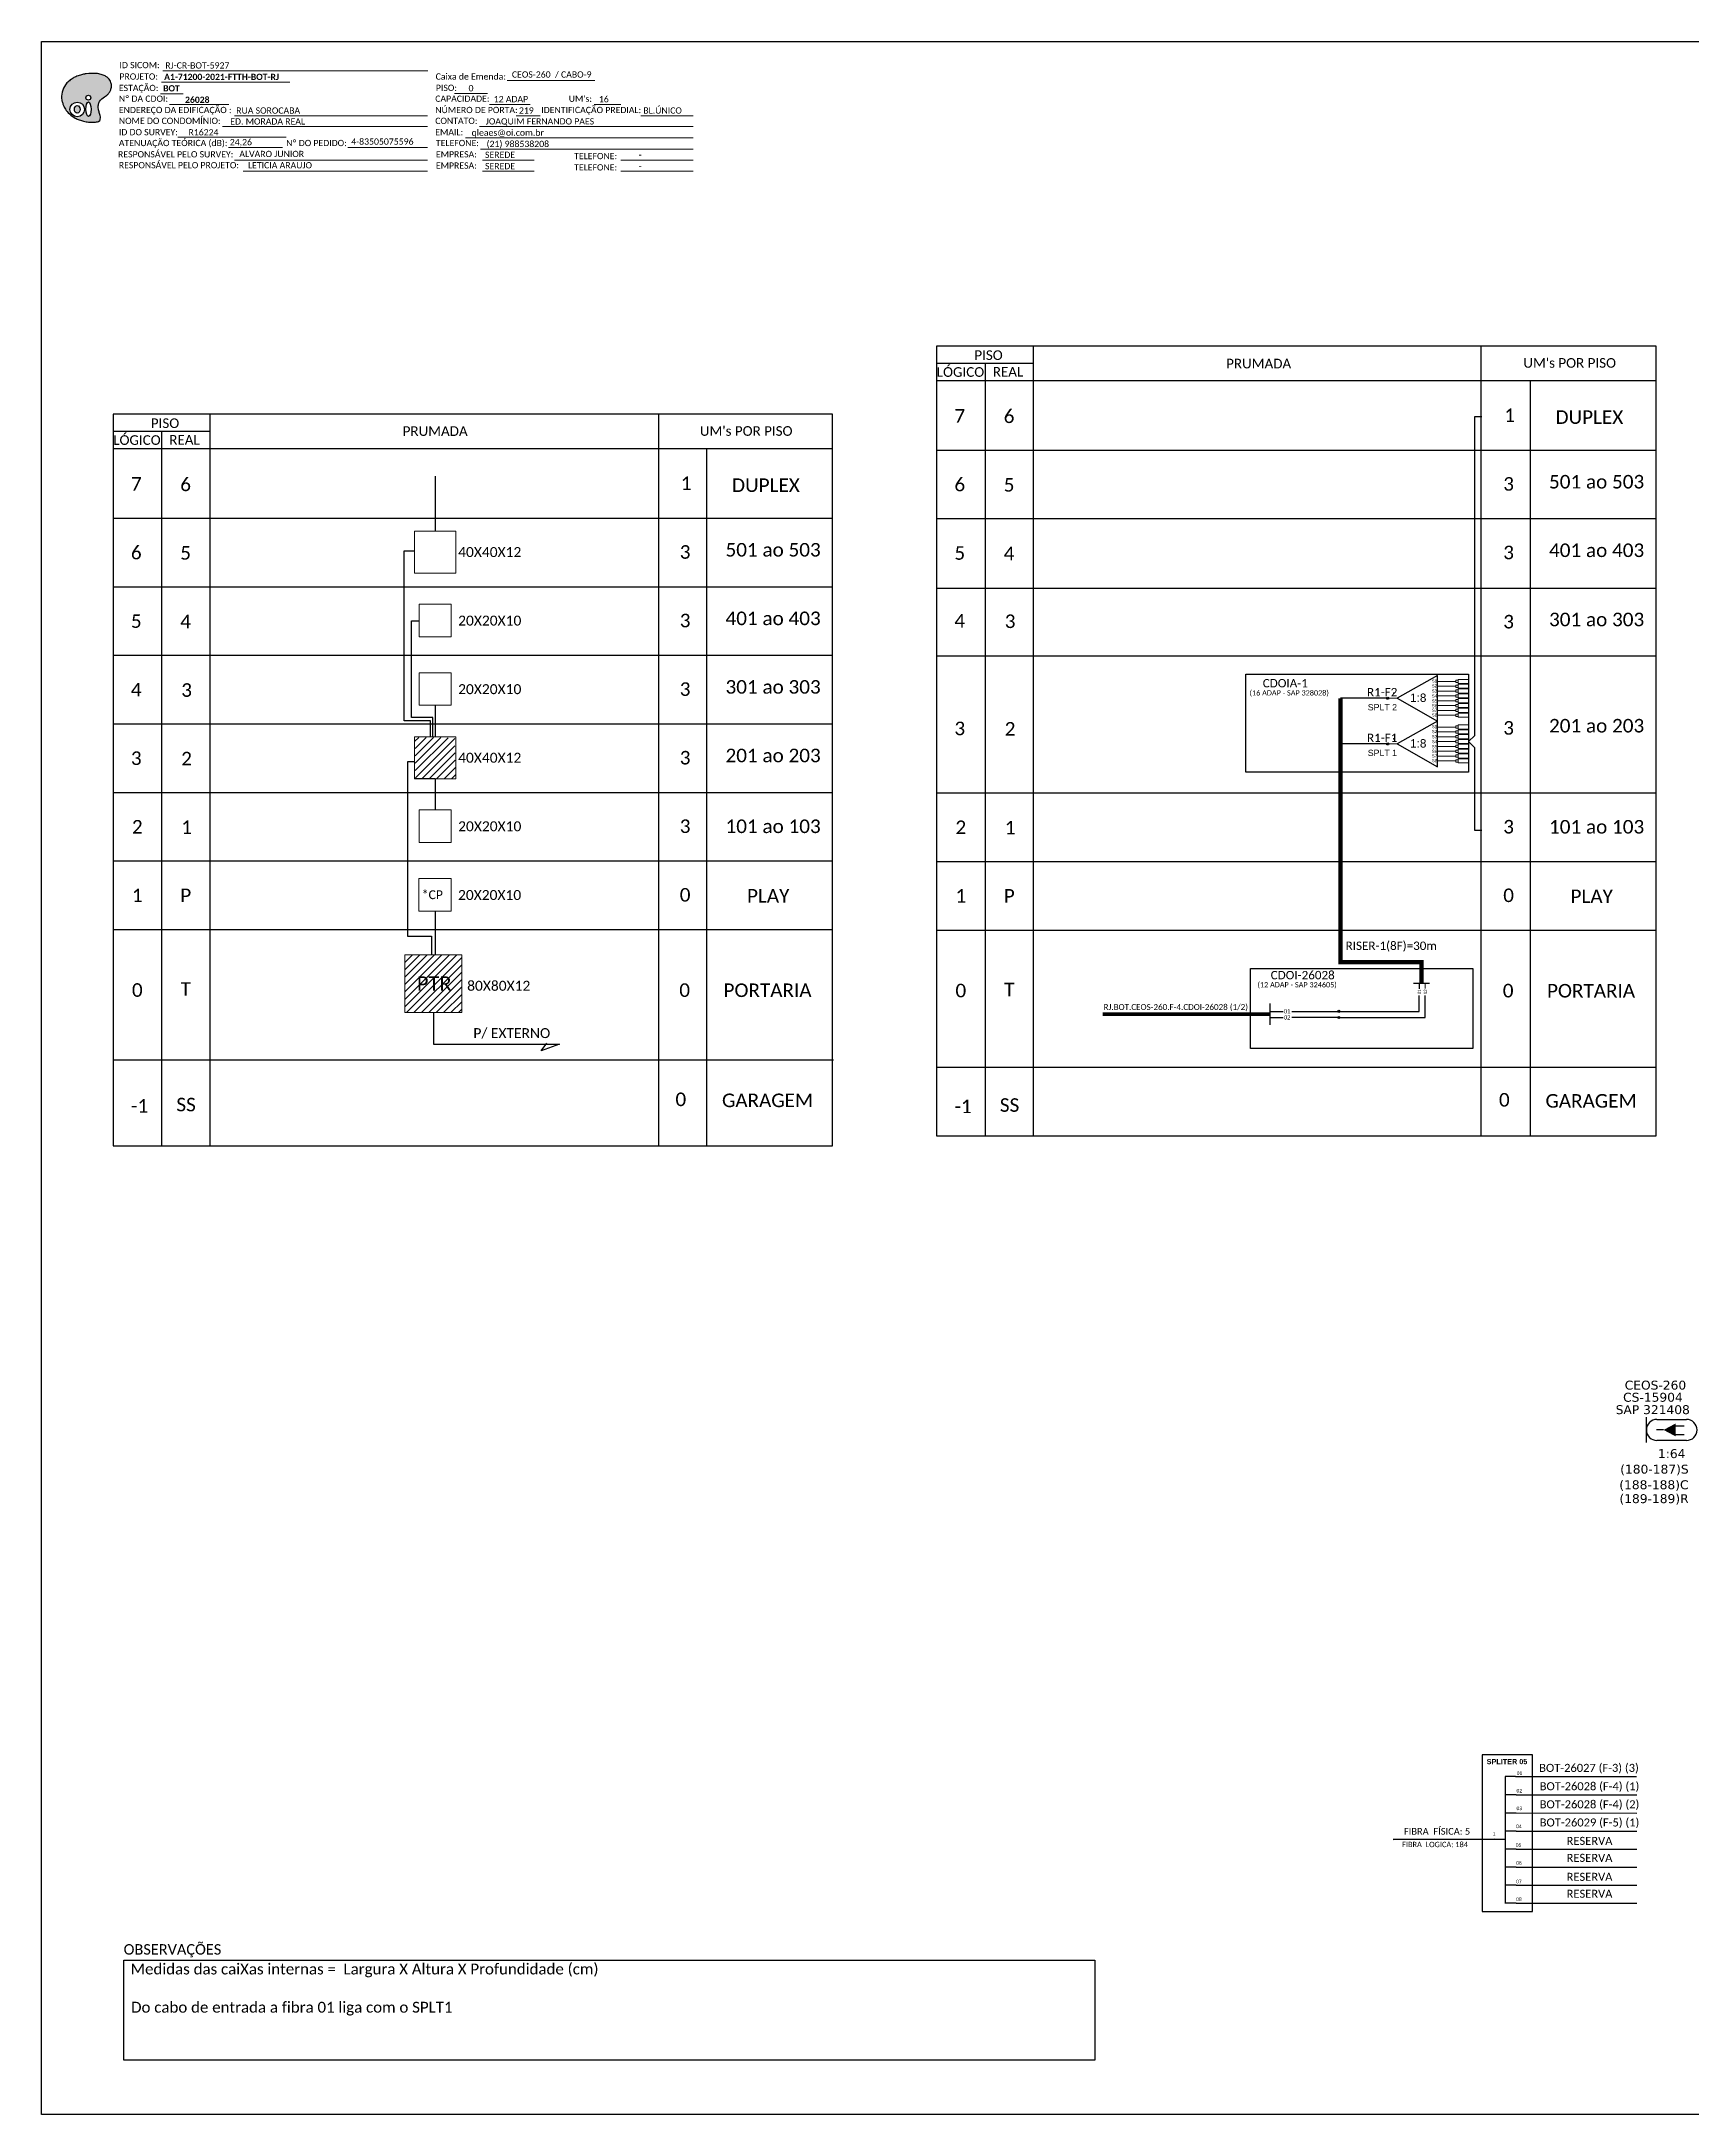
# Model space of a CAD drawing. Extents: x 0 to 841, y 0 to 594.
# Drawn here: x 0 to 473, y 0 to 594 of the extents above; entities that cross this region are included whole.
import ezdxf
from ezdxf.enums import TextEntityAlignment as Align

# ---------------------------------------------------------------- set-up
doc = ezdxf.new("R2010")
doc.units = 0
doc.layers.add('20.4-CEOS', color=1, linetype='Continuous')
doc.styles.add('ARIAL', font='arial.ttf')
doc.styles.add('siredit', font='verdana.ttf')
doc.styles.add('WMF-Calibri0', font='calibri.ttf')
doc.styles.add('WMF-Calibri1', font='calibrib.ttf')
doc.linetypes.add('RESERVA', pattern='A,0.5,-0.15,["RESERVA",Standard,S=0.18,R=0,X=0,Y=-0.1],-1.3', length=1.95)

# ---------------------------------------------------------------- blocks, each defined once
blk = doc.blocks.new('OI')
h = blk.add_hatch(color=40)
edge = h.paths.add_edge_path()
edge.add_spline(control_points=[(4.35, -0.67), (3.92, -0.99), (3.26, -1.5), (2.81, -2.59), (2.9, -3.5), (3.06, -4.27), (3.31, -4.85), (3.37, -5.39), (3.4, -5.88), (3.2, -6.4), (2.54, -6.61), (1.65, -6.63), (0.55, -6.67), (-0.56, -6.42), (-1.61, -6.14), (-2.77, -5.61), (-3.92, -4.77), (-4.89, -3.7), (-5.34, -2.65), (-5.6, -1.94), (-5.85, -0.96), (-5.71, 0.47), (-5.1, 2.02), (-4.14, 3.02), (-3.3, 3.61), (-2.37, 4.16), (-1.36, 4.44), (-0.56, 4.7), (0.79, 4.85), (2.24, 4.97), (3.79, 4.57), (4.67, 4.21), (5.44, 3.65), (5.76, 2.99), (6.03, 2.21), (6.01, 1.46), (5.72, 0.64), (5.31, 0.08), (4.88, -0.38), (4.51, -0.55), (4.35, -0.67)], knot_values=[0, 0, 0, 0, 1.60434, 2.417191, 3.427595, 4.282808, 4.776746, 5.304182, 5.888771, 6.258406, 6.858137, 7.79129, 8.986195, 10.124242, 11.187857, 12.242908, 13.953784, 15.414161, 16.515391, 17.349188, 17.675853, 19.552021, 21.515531, 22.568638, 23.63245, 24.621084, 25.782718, 26.745347, 27.142653, 29.870543, 31.004649, 31.921532, 32.709589, 33.801391, 34.042471, 35.192333, 35.971461, 36.628871, 37.254359, 37.836911, 37.836911, 37.836911, 37.836911], degree=3, periodic=0)
h.paths.add_polyline_path([(1.13, -0.87, -1), (-0.04, -0.87, -1)], flags=16)
edge = h.paths.add_edge_path(flags=16)
edge.add_ellipse((0.56, -3.59), major_axis=(-0.02, 1.71), ratio=0.361305, start_angle=0, end_angle=360)
h.paths.add_polyline_path([(-0.36, -3.62, -1), (-3.8, -3.62, -1)], flags=16)
edge = h.paths.add_edge_path(flags=0)
edge.add_ellipse((-2.08, -3.62), major_axis=(0, 0.885), ratio=0.758294, start_angle=0, end_angle=360)
at = {"color": 40}
for centre, radius in [((-2.08, -3.62), 1.72), ((0.54, -0.87), 0.587)]:
    blk.add_circle(centre, radius, dxfattribs=at)
blk.add_ellipse((-2.08, -3.62), major_axis=(0, 0.885), ratio=0.758294, start_param=-3.141592653589792, end_param=3.141592653589792, dxfattribs=at)
blk.add_ellipse((0.56, -3.59), major_axis=(-0.02, 1.71), ratio=0.361305, dxfattribs=at)
at = {"color": 40, "start_tangent": (-0.800898, -0.598801), "end_tangent": (-0.800898, -0.598801)}
blk.add_spline([(4.35, -0.67), (3.2, -1.78), (2.9, -2.54), (2.92, -3.55), (3.12, -4.38), (3.28, -4.85), (3.37, -5.37), (3.35, -5.95), (3.2, -6.29), (2.66, -6.55), (1.73, -6.63), (0.54, -6.62), (-0.58, -6.41), (-1.6, -6.11), (-2.56, -5.67), (-3.95, -4.67), (-4.89, -3.56), (-5.37, -2.56), (-5.64, -1.78), (-5.72, -1.46), (-5.63, 0.42), (-4.84, 2.22), (-4.13, 2.99), (-3.27, 3.62), (-2.4, 4.09), (-1.3, 4.47), (-0.37, 4.72), (0.02, 4.77), (2.75, 4.8), (3.85, 4.53), (4.69, 4.16), (5.31, 3.68), (5.85, 2.73), (5.93, 2.5), (5.94, 1.35), (5.67, 0.62), (5.29, 0.08), (4.84, -0.36), (4.35, -0.67)], degree=3, dxfattribs=at)
blk = doc.blocks.new('SPLT_1-8_SC-APC')
at = {"color": 1}
blk.add_lwpolyline([(-7.37, -2.1), (-17.04, -7.55), (-7.37, -13), (-7.37, -2.1)], dxfattribs=at)
at = {"color": 3, "lineweight": 0}
for points in [[(-2.99, -3.51), (-7.37, -3.51)], [(-7.37, -4.66), (-2.99, -4.66)], [(-2.41, -3.02), (-2.41, -4)], [(-2.41, -3.02), (0, -3.02)], [(-2.41, -4), (0, -4)], [(-2.41, -4.17), (-2.41, -5.16)], [(-2.41, -4.17), (0, -4.17)], [(-7.37, -5.82), (-2.99, -5.82)], [(-7.37, -6.97), (-2.99, -6.97)], [(-7.37, -8.12), (-2.99, -8.12)], [(-7.37, -9.28), (-2.99, -9.28)], [(-2.41, -5.16), (0, -5.16)], [(-2.41, -5.32), (-2.41, -6.31)], [(-2.41, -5.32), (0, -5.32)], [(-2.41, -6.31), (0, -6.31)], [(-2.41, -6.48), (-2.41, -7.46)], [(-2.41, -6.48), (0, -6.48)], [(-2.41, -7.46), (0, -7.46)], [(-2.41, -7.63), (-2.41, -8.62)], [(-2.41, -7.63), (0, -7.63)], [(-2.41, -8.62), (0, -8.62)], [(-2.41, -8.78), (-2.41, -9.77)], [(-2.41, -8.78), (0, -8.78)], [(-2.41, -9.77), (0, -9.77)], [(-7.37, -10.43), (-2.99, -10.43)], [(-7.37, -11.58), (-2.99, -11.58)], [(-2.41, -9.94), (-2.41, -10.92)], [(-2.41, -9.94), (0, -9.94)], [(-2.41, -10.92), (0, -10.92)], [(-2.41, -11.09), (-2.41, -12.08)], [(-2.41, -11.09), (0, -11.09)], [(-2.41, -12.08), (0, -12.08)]]:
    blk.add_lwpolyline(points, dxfattribs=at)
for points in [[(-2.99, -3.22), (-2.41, -3.22), (-2.41, -3.8), (-2.99, -3.8)], [(-2.99, -4.38), (-2.41, -4.38), (-2.41, -4.95), (-2.99, -4.95)], [(-2.99, -5.53), (-2.41, -5.53), (-2.41, -6.1), (-2.99, -6.1)], [(-2.99, -6.68), (-2.41, -6.68), (-2.41, -7.26), (-2.99, -7.26)], [(-2.99, -7.84), (-2.41, -7.84), (-2.41, -8.41), (-2.99, -8.41)], [(-2.99, -8.99), (-2.41, -8.99), (-2.41, -9.56), (-2.99, -9.56)], [(-2.99, -10.14), (-2.41, -10.14), (-2.41, -10.72), (-2.99, -10.72)], [(-2.99, -11.3), (-2.41, -11.3), (-2.41, -11.87), (-2.99, -11.87)]]:
    blk.add_lwpolyline(points, close=True, dxfattribs=at)
at = {"color": 1, "lineweight": 0}
blk.add_lwpolyline([(-17.04, -7.55), (-19.26, -7.55)], dxfattribs=at)
at = {"color": 1, "style": 'ARIAL'}
for s, height, p in [('S1', 0.75, (-8.74, -3.78)), ('S2', 0.75, (-8.74, -4.97)), ('1:8', 2, (-13.91, -8.4)), ('S3', 0.75, (-8.74, -6.18)), ('S4', 0.75, (-8.74, -7.36)), ('S5', 0.75, (-8.74, -8.57)), ('S6', 0.75, (-8.74, -9.69)), ('S7', 0.75, (-8.74, -10.78)), ('S8', 0.75, (-8.74, -11.9))]:
    blk.add_text(s, height=height, dxfattribs=at).set_placement(p)
blk = doc.blocks.new('SPLITTER FUTURO')
blk.add_point((0, 0))
at = {"style": 'ARIAL', "text_generation_flag": 6, "flags": 4}
for tag, p, height in [('SPLT', (-6.22, -4.1), 1.5), ('INSTAL.', (-6.25, -6.09), 1.25)]:
    blk.add_attdef(tag, p, '', height=height, rotation=180, dxfattribs=at)

msp = doc.modelspace()

# ---------------------------------------------------------------- hatches: boundary and pattern name
h = msp.add_hatch(color=3)
h.dxf.hatch_style = 1
edge = h.paths.add_edge_path()
edge.add_arc((385.69, 405.79), 0.29, 0, 360)
h = msp.add_hatch()
h.set_pattern_fill('ANSI31', color=1, scale=12, style=0)
h.set_pattern_definition([(45, (-631.8238, -82.3122), (-1.0606602, 1.0606602), [])])
h.paths.add_polyline_path([(118.4, 394.5), (107, 394.58), (107.12, 382.8), (118.71, 382.8)])
h.paths.add_polyline_path([(116.37, 383.67), (116.37, 383.67), (116.37, 389.85), (116.37, 389.85)], flags=24)
h = msp.add_hatch(color=3)
h.dxf.hatch_style = 1
edge = h.paths.add_edge_path()
edge.add_arc((385.69, 392.71), 0.29, 0, 360)
h = msp.add_hatch()
h.set_pattern_fill('ANSI31', color=1, scale=10, style=0)
h.set_pattern_definition([(45, (-457.8024, -17.5247), (-0.8838835, 0.8838835), [])])
h.paths.add_polyline_path([(156.27, 370.79), (165.7, 370.79), (165.7, 375.94), (156.27, 375.94)], flags=9)
h = msp.add_hatch()
h.set_pattern_fill('ANSI31', color=1, scale=12, style=0)
h.set_pattern_definition([(45, (-629.8156, -145.0088), (-1.0606602, 1.0606602), [])])
h.paths.add_polyline_path([(104.13, 315.75), (120.41, 315.75), (120.41, 332.26), (104.13, 332.26)])
h.paths.add_polyline_path([(106.53, 320.97), (118.63, 320.97), (118.63, 327.15), (106.53, 327.15)], flags=24)
h = msp.add_hatch(color=3)
h.dxf.hatch_style = 1
edge = h.paths.add_edge_path()
edge.add_arc((371.68, 316.1), 0.308, 0, 360)
h = msp.add_hatch(color=3)
h.dxf.hatch_style = 1
edge = h.paths.add_edge_path()
edge.add_arc((371.68, 314.35), 0.308, 0, 360)

# ---------------------------------------------------------------- linework, layer by layer
at = {"color": 5}
for p, q in [((385.69, 405.79), (372.18, 405.79)), ((385.69, 392.71), (372.18, 392.71))]:
    msp.add_line(p, q, dxfattribs=at)
at = {"color": 1}
msp.add_line((351.91, 318.37), (351.91, 312.21), dxfattribs=at)
at = {"color": 7, "linetype": 'Continuous'}
for p, q in [((419.38, 96.84), (419.38, 60.5)), ((422.32, 96.84), (419.38, 96.84)), ((422.47, 91.58), (419.53, 91.58)), ((422.47, 86.4), (419.53, 86.4)), ((416.33, 78.91), (419.37, 78.91)), ((422.47, 81.2), (419.53, 81.2)), ((422.47, 76.04), (419.53, 76.04)), ((422.47, 70.88), (419.53, 70.88)), ((422.47, 65.7), (419.53, 65.7)), ((422.47, 60.53), (419.53, 60.53))]:
    msp.add_line(p, q, dxfattribs=at)
at = {"color": 10, "linetype": 'Continuous'}
for p, q in [((422.32, 96.84), (456.94, 96.83)), ((422.47, 91.58), (457.09, 91.57)), ((422.47, 86.41), (457.09, 86.4)), ((422.47, 81.21), (457.09, 81.2)), ((422.47, 76.05), (457.09, 76.04)), ((422.47, 70.89), (457.09, 70.88)), ((422.47, 65.71), (457.09, 65.7)), ((422.47, 60.53), (457.09, 60.52))]:
    msp.add_line(p, q, dxfattribs=at)
at = {"color": 1, "linetype": 'Continuous', "lineweight": 60}
msp.add_line((416.33, 78.91), (387.22, 78.82), dxfattribs=at)
msp.add_lwpolyline([(0, 594), (841, 594), (841, 0), (0, 0)], close=True)
at = {"color": 7, "lineweight": 0}
for points in [[(34.35, 582.31), (71.14, 582.31)], [(34.74, 585.59), (110.71, 585.59)], [(133.39, 582.8), (158.52, 582.8)], [(34.06, 579.03), (40.61, 579.03)], [(118.34, 579.07), (127.83, 579.07)], [(36.72, 575.96), (53.69, 575.96)], [(55.29, 572.72), (110.55, 572.72)], [(128.39, 575.96), (140.01, 575.96)], [(135.98, 572.72), (142.92, 572.72)], [(158.33, 575.96), (166, 575.96)], [(171.67, 572.72), (186.71, 572.72)], [(39.04, 566.55), (70.09, 566.55)], [(51.88, 569.61), (110.55, 569.61)], [(121.47, 566.38), (186.74, 566.38)], [(125.51, 569.61), (186.74, 569.61)], [(53.58, 563.58), (69.09, 563.58)], [(55.29, 560.03), (110.55, 560.03)], [(87.81, 563.58), (110.57, 563.58)], [(125.75, 563.14), (186.74, 563.14)], [(126.36, 560.03), (141.16, 560.03)], [(165.97, 560.03), (186.74, 560.03)], [(57.78, 556.79), (110.55, 556.79)], [(126.36, 556.79), (141.16, 556.79)], [(165.97, 556.79), (186.74, 556.79)]]:
    msp.add_lwpolyline(points, dxfattribs=at)
at = {"color": 0}
for points in [[(462.59, 506.71), (256.44, 506.71)], [(284.22, 501.77), (256.44, 501.77)], [(256.44, 496.84), (462.59, 496.84)], [(226.66, 487.2), (20.51, 487.2)], [(48.29, 482.27), (20.51, 482.27)], [(20.51, 477.33), (226.66, 477.33)]]:
    msp.add_lwpolyline(points, dxfattribs=at)
for points in [[(256.44, 506.71), (256.44, 280.45), (462.59, 280.45), (462.59, 506.71)], [(284.22, 280.45), (284.22, 506.71)], [(412.33, 506.71), (412.33, 280.45)], [(270.33, 501.77), (270.33, 280.45)], [(426.57, 280.45), (426.57, 496.84)], [(20.51, 487.2), (20.51, 277.52), (226.66, 277.52), (226.66, 487.2)], [(48.29, 277.52), (48.29, 487.2)], [(176.75, 487.2), (176.75, 277.52)], [(34.4, 482.27), (34.4, 277.52)], [(190.64, 277.52), (190.64, 477.33)], [(256.44, 476.91), (462.59, 476.91)], [(20.51, 457.41), (226.66, 457.41)], [(256.44, 457.27), (462.59, 457.27)], [(20.51, 437.76), (226.66, 437.76)], [(256.44, 437.34), (462.59, 437.34)], [(20.51, 418.12), (226.66, 418.12)], [(256.44, 417.97), (462.59, 417.97)], [(20.51, 398.47), (226.66, 398.47)], [(20.51, 378.82), (226.66, 378.82)], [(256.44, 378.68), (462.59, 378.68)], [(20.51, 359.18), (226.66, 359.18)], [(256.44, 359.04), (462.59, 359.04)], [(20.51, 339.53), (226.66, 339.53)], [(256.44, 339.39), (462.59, 339.39)], [(20.81, 302.18), (226.96, 302.18)], [(256.44, 300.1), (462.59, 300.1)], [(256.44, 280.45), (462.59, 280.45)]]:
    msp.add_lwpolyline(points)
at = {"color": 3}
for points in [[(410.62, 410.56), (410.62, 450.31), (410.62, 453.93), (410.62, 453.93), (410.62, 486.51), (412.68, 486.51)], [(112.81, 469.44), (112.81, 453.67)], [(111.47, 394.81), (111.47, 399.35), (106.18, 399.35), (103.96, 399.35), (103.96, 448.05), (106.87, 448.05)], [(112.13, 394.8), (112.13, 400.3), (106.05, 400.3), (106.05, 428.02), (108.2, 428.02)], [(412.67, 367.89), (410.69, 367.89), (410.69, 391.56), (408.81, 393.37), (410.69, 395.18), (410.62, 410.56), (410.62, 410.56)], [(112.8, 403.79), (112.81, 394.73)], [(106.87, 387.56), (104.85, 387.56), (104.85, 337.68), (111.71, 337.68), (111.71, 332.26)], [(112.81, 382.68), (112.81, 373.82)], [(112.81, 344.81), (112.81, 332.26)], [(351.91, 316.1), (355.7, 316.1)], [(358.18, 316.1), (371.68, 316.1)]]:
    msp.add_lwpolyline(points, dxfattribs=at)
at = {"color": 0, "lineweight": 0}
msp.add_lwpolyline([(118.75, 453.67), (106.87, 453.67), (106.87, 441.62), (118.75, 441.62)], close=True, dxfattribs=at)
msp.add_lwpolyline([(112.81, 441.62), (106.87, 441.62)], dxfattribs=at)
at = {"lineweight": 0}
for points in [[(117.4, 432.76), (108.2, 432.76), (108.2, 423.43), (117.4, 423.43)], [(117.4, 413.11), (108.2, 413.11), (108.2, 403.79), (117.4, 403.79)], [(117.4, 373.82), (108.2, 373.82), (108.2, 364.49), (117.4, 364.49)], [(117.36, 354.13), (108.16, 354.13), (108.16, 344.81), (117.36, 344.81)]]:
    msp.add_lwpolyline(points, close=True, dxfattribs=at)
at = {"color": 1}
for points in [[(345.05, 412.71), (408.81, 412.71), (408.81, 384.59), (345.05, 384.59)], [(346.34, 328.4), (410.1, 328.4), (410.1, 305.46), (346.34, 305.46)]]:
    msp.add_lwpolyline(points, close=True, dxfattribs=at)
at = {"color": 5, "const_width": 1.2}
msp.add_lwpolyline([(372.18, 405.79), (372.18, 330.19), (395.37, 330.19), (395.37, 324.16)], dxfattribs=at)
at = {"color": 1, "lineweight": 0}
for points in [[(118.75, 394.73), (106.87, 394.73), (106.87, 382.68), (118.75, 382.68)], [(104.13, 332.26), (120.41, 332.26), (120.41, 315.75), (104.13, 315.75)]]:
    msp.add_lwpolyline(points, close=True, dxfattribs=at)
at = {"color": 1}
for points in [[(112.81, 382.68), (106.87, 382.68)], [(112.27, 315.75), (112.27, 306.65), (148.44, 306.65)], [(143.14, 304.74), (144.83, 306.94)], [(148.44, 306.65), (143.14, 304.74)]]:
    msp.add_lwpolyline(points, dxfattribs=at)
at = {"color": 5}
for points in [[(393.07, 324.16), (397.66, 324.16)], [(371.68, 316.1), (394.69, 316.1), (394.69, 320.61)], [(371.98, 314.35), (396.43, 314.34), (396.43, 320.61)]]:
    msp.add_lwpolyline(points, dxfattribs=at)
at = {"color": 5, "linetype": 'RESERVA', "ltscale": 4}
msp.add_lwpolyline([(394.69, 324.16), (394.69, 322.57)], dxfattribs=at)
at = {"color": 5, "lineweight": 0}
msp.add_lwpolyline([(396.43, 324.16), (396.43, 322.61)], dxfattribs=at)
at = {"color": 1}
msp.add_lwpolyline([(304.03, 315.29, 0.96, 0.96, 0), (351.91, 315.29, 0.96, 0.96, 0)], format="xyseb", dxfattribs=at)
at = {"color": 2}
for points in [[(351.91, 314.35), (355.7, 314.35)], [(371.86, 314.35), (358.18, 314.35)]]:
    msp.add_lwpolyline(points, dxfattribs=at)
at = {"color": 7}
msp.add_lwpolyline([(412.71, 58.17), (427.17, 58.17), (427.17, 103.07), (412.71, 103.07)], close=True, dxfattribs=at)
at = {"color": 0}
msp.add_lwpolyline([(23.56, 44.2), (301.81, 44.2), (301.81, 15.6), (23.56, 15.6)], close=True, dxfattribs=at)
at = {"color": 3}
for centre, radius in [((385.69, 405.79), 0.29), ((385.69, 392.71), 0.29), ((371.68, 316.1), 0.308), ((371.68, 314.35), 0.308)]:
    msp.add_circle(centre, radius, dxfattribs=at)
at = {"layer": '20.4-CEOS', "color": 5}
for p, q in [((462.82, 199.18), (471.29, 199.18)), ((471.29, 193.15), (462.82, 193.15))]:
    msp.add_line(p, q, dxfattribs=at)
for points in [[(459.8, 192.52), (459.8, 199.8)], [(464.72, 196.16), (462.68, 196.16)], [(468.06, 197.36), (470.63, 197.36)], [(468.06, 194.85), (470.63, 194.85)]]:
    msp.add_lwpolyline(points, dxfattribs=at)
msp.add_lwpolyline([(464.72, 196.16, 0, 3.73, 0), (468.21, 196.16, 3.73, 3.73, 0)], format="xyseb", dxfattribs=at)
for centre, start, end in [((462.82, 196.16), 90, 270), ((471.29, 196.16), 270, 90)]:
    msp.add_arc(centre, 3.02, start, end, dxfattribs=at)

# ---------------------------------------------------------------- block references
at = {"color": 7, "xscale": 1.213923925138498, "yscale": 1.213923925184645, "zscale": 1.213923925163967, "rotation": 0.1532896023337312}
msp.add_blockref('OI', (12.77, 578.94), dxfattribs=at)
at = {"color": 3, "xscale": 1.200000000000003, "yscale": 1.200000000000003, "zscale": 1.2}
for p in [(408.81, 414.85), (408.81, 401.77)]:
    msp.add_blockref('SPLT_1-8_SC-APC', p, dxfattribs=at)
ref = msp.add_blockref('SPLITTER FUTURO', (387.45, 407.25), dxfattribs=dict(xscale=1.200000000000003, yscale=1.200000000000003, zscale=1.2))
ref.add_attrib('SPLT', 'SPLT 2', (379.98, 402.33), dxfattribs={"height": 1.8, "rotation": 180, "style": 'ARIAL', "text_generation_flag": 6})
ref = msp.add_blockref('SPLITTER FUTURO', (387.45, 394.17), dxfattribs=dict(xscale=1.200000000000003, yscale=1.200000000000003, zscale=1.2))
ref.add_attrib('SPLT', 'SPLT 1', (379.98, 389.26), dxfattribs={"height": 1.8, "rotation": 180, "style": 'ARIAL', "text_generation_flag": 6})

# ---------------------------------------------------------------- texts
at = {"color": 7, "lineweight": 0, "style": 'WMF-Calibri0'}
for s, height, p in [('ID SICOM:', 1.793, (22.34, 586.34)), ('PROJETO: ', 1.793, (22.34, 583.06)), ('Caixa de Emenda:', 1.7927, (112.93, 583.06)), ('ESTAÇÃO:', 1.793, (22.17, 579.78)), ('Nº DA CDOI:', 1.7927, (22.17, 576.71)), ('CAPACIDADE:', 1.7927, (112.82, 576.71)), ('PISO:', 1.793, (113, 579.82)), ("UM's:", 1.793, (151.07, 576.71)), ('ENDEREÇO DA EDIFICAÇÃO :', 1.7927, (22.17, 573.47)), ('NOME DO CONDOMÍNIO:', 1.7927, (22.17, 570.36)), ('CONTATO:', 1.793, (112.82, 570.36)), ('NÚMERO DE PORTA:', 1.7927, (112.82, 573.47)), ('IDENTIFICAÇÃO PREDIAL:', 1.7927, (143.19, 573.47)), ('ATENUAÇÃO TEÓRICA (dB):', 1.7927, (22.17, 564.01)), ('ID DO SURVEY:', 1.7927, (22.17, 567.12)), ('Nº DO PEDIDO:', 1.7927, (70.1, 564.01)), ('EMAIL:', 1.793, (112.82, 567.12)), ('TELEFONE:', 1.793, (113, 564.01)), ('RESPONSÁVEL PELO SURVEY:', 1.7927, (21.93, 560.77)), ('RESPONSÁVEL PELO PROJETO:', 1.7927, (22.17, 557.66)), ('EMPRESA:', 1.793, (113, 560.77)), ('EMPRESA:', 1.793, (113, 557.54)), ('TELEFONE:', 1.793, (152.61, 560.27)), ('TELEFONE:', 1.793, (152.61, 557.03))]:
    msp.add_text(s, height=height, dxfattribs=at).set_placement(p)
at = {"color": 7}
for s, height, style, p in [('A1-71200-2021-FTTH-BOT-RJ', 1.7927, 'WMF-Calibri1', (35.15, 582.96)), ('CEOS-260  / CABO-9', 1.7927, 'WMF-Calibri0', (134.78, 583.64)), ('BOT', 1.793, 'WMF-Calibri1', (34.85, 579.68)), ('0', 1.79, 'WMF-Calibri0', (122.36, 579.72)), ('12 ADAP', 1.793, 'WMF-Calibri0', (129.57, 576.58)), ('16', 1.793, 'WMF-Calibri0', (159.69, 576.56)), ('ED. MORADA REAL', 1.7927, 'WMF-Calibri0', (54.08, 570.19)), ('RUA SOROCABA', 1.7927, 'WMF-Calibri0', (55.8, 573.31)), ('JOAQUIM FERNANDO PAES ', 1.7927, 'WMF-Calibri0', (127.29, 570.21)), ('219', 1.793, 'WMF-Calibri0', (136.79, 573.32)), ('BL.ÚNICO', 1.793, 'WMF-Calibri0', (172.43, 573.32)), ('R16224', 1.793, 'WMF-Calibri0', (42.13, 567.08)), ('24,26 ', 1.793, 'WMF-Calibri0', (53.95, 564.25)), ('4-83505075596', 1.7927, 'WMF-Calibri0', (88.75, 564.42)), ('qleaes@oi.com.br', 1.7927, 'WMF-Calibri0', (123.25, 566.97)), ('(21) 988538208', 1.7927, 'WMF-Calibri0', (127.53, 563.74)), ('ALVARO JUNIOR', 1.7927, 'WMF-Calibri0', (56.69, 560.87)), ('LETICIA ARAUJO', 1.7927, 'WMF-Calibri0', (59.18, 557.63)), ('SEREDE', 1.793, 'WMF-Calibri0', (127.07, 560.63)), ('SEREDE', 1.793, 'WMF-Calibri0', (127.07, 557.39)), ('       -', 1.793, 'WMF-Calibri0', (166.67, 560.63)), ('       -    ', 1.7927, 'WMF-Calibri0', (166.67, 557.39)), ('DUPLEX', 3.888, 'WMF-Calibri0', (433.78, 484.42)), ('501 ao 503', 3.888, 'WMF-Calibri0', (431.91, 465.91)), ('DUPLEX', 3.888, 'WMF-Calibri0', (197.85, 464.91)), ('40X40X12', 2.847, 'WMF-Calibri0', (119.38, 446.28)), ('501 ao 503', 3.888, 'WMF-Calibri0', (195.98, 446.41)), ('401 ao 403', 3.888, 'WMF-Calibri0', (431.91, 446.27)), ('20X20X10', 2.847, 'WMF-Calibri0', (119.38, 426.64)), ('401 ao 403', 3.888, 'WMF-Calibri0', (195.98, 426.76)), ('301 ao 303', 3.888, 'WMF-Calibri0', (431.91, 426.44)), ('20X20X10', 2.847, 'WMF-Calibri0', (119.38, 406.99)), ('301 ao 303', 3.888, 'WMF-Calibri0', (195.98, 407.12)), ('201 ao 203', 3.888, 'WMF-Calibri0', (431.91, 396)), ('40X40X12', 2.847, 'WMF-Calibri0', (119.38, 387.34)), ('201 ao 203', 3.888, 'WMF-Calibri0', (195.98, 387.47)), ('20X20X10', 2.847, 'WMF-Calibri0', (119.38, 367.7)), ('101 ao 103', 3.888, 'WMF-Calibri0', (195.98, 367.18)), ('101 ao 103', 3.888, 'WMF-Calibri0', (431.91, 367.04)), ('20X20X10', 2.847, 'WMF-Calibri0', (119.34, 348.01)), ('PLAY', 3.888, 'WMF-Calibri0', (202.14, 347.27)), ('PLAY', 3.888, 'WMF-Calibri0', (438.07, 347.12)), ('PTR', 4.119, 'WMF-Calibri0', (107.56, 322.02)), ('80X80X12', 2.847, 'WMF-Calibri0', (121.96, 322)), ('PORTARIA', 3.888, 'WMF-Calibri0', (195.41, 320.2)), ('PORTARIA', 3.888, 'WMF-Calibri0', (431.34, 320.06)), ('P/ EXTERNO', 2.847, 'WMF-Calibri0', (123.74, 308.44)), ('GARAGEM', 3.888, 'WMF-Calibri0', (194.97, 288.65)), ('GARAGEM', 3.888, 'WMF-Calibri0', (430.9, 288.5))]:
    msp.add_text(s, height=height, dxfattribs=dict(at, style=style)).set_placement(p)
at = {"color": 7, "style": 'WMF-Calibri1'}
msp.add_text('26028', height=1.793, dxfattribs=at).set_placement((44.64, 576.4), align=Align.CENTER)
at = {"color": 0, "style": 'WMF-Calibri0'}
for s, p in [('     PISO', (262.4, 502.74)), ('  LÓGICO', (254.55, 497.91)), ('    REAL', (268.66, 497.97)), ('PRUMADA', (339.41, 500.32)), ("UM's POR PISO", (424.55, 500.51)), ('  LÓGICO', (18.61, 478.41)), ('     PISO', (26.47, 483.24)), ('    REAL', (32.73, 478.47)), ('PRUMADA', (103.48, 480.98)), ("UM's POR PISO", (188.62, 481.01))]:
    msp.add_text(s, height=2.76, dxfattribs=at).set_placement(p)
at = {"color": 1, "style": 'WMF-Calibri0'}
for s, height, p in [('CDOIA-1', 2.4, (349.9, 408.92)), ('CDOI-26028', 2.4, (352.17, 325.28)), ('RJ.BOT.CEOS-260.F-4.CDOI-26028 (1/2)', 1.6651, (304.29, 316.5))]:
    msp.add_text(s, height=height, dxfattribs=at).set_placement(p)
for s, p in [('(16 ADAP - SAP 328028)', (357.47, 406.6)), ('(12 ADAP - SAP 324605)', (359.74, 322.97))]:
    msp.add_text(s, height=1.5, dxfattribs=at).set_placement(p, align=Align.CENTER)
at = {"color": 5, "style": 'WMF-Calibri0'}
for s, p in [('R1-F2', (379.77, 406.36)), ('R1-F1', (379.77, 393.28)), ('RISER-1(8F)=30m', (373.64, 333.69))]:
    msp.add_text(s, height=2.4, dxfattribs=at).set_placement(p)
at = {"style": 'ARIAL'}
for s, p in [('01', (394.75, 321.72)), ('02', (396.49, 321.72))]:
    msp.add_text(s, height=0.9, rotation=90, dxfattribs=at).set_placement(p, align=Align.MIDDLE_CENTER)
for s, p in [('01', (356.9, 316.1)), ('02', (356.9, 314.35))]:
    msp.add_text(s, height=1.2, dxfattribs=at).set_placement(p, align=Align.MIDDLE_CENTER)
at = {"style": 'WMF-Calibri0'}
msp.add_text('OBSERVAÇÕES', height=3, dxfattribs=at).set_placement((23.54, 45.82))
at = {"color": 7, "attachment_point": 1}
for s, insert, char_height, width, style in [('\\C256;\\fCalibri|b0|i0|c0|p34;RJ-CR-BOT-5927', (35.47, 588.03), 1.7927, 42.385, 'WMF-Calibri1'), ('Medidas das caiXas internas =  Largura X Altura X Profundidade (cm)', (25.54, 43.25), 3.1049, 511.413, 'WMF-Calibri0'), ('Do cabo de entrada a fibra 01 liga com o SPLT1\\P\\P', (25.69, 32.3), 3.1049, 511.413, 'WMF-Calibri0')]:
    msp.add_mtext(s, dxfattribs=dict(at, insert=insert, char_height=char_height, width=width, style=style))
at = {"attachment_point": 5}
for s, insert, char_height, width in [('\\C10;\\fArial|b1|i0|c0|p34;SPLITER 05', (419.87, 101.12), 1.4856, 14.4599), ('\\C7;\\fArial|b0|i0|;\\H1.0273588255048;01 ', (423.45, 97.8), 1.4856, 2.9792), ('\\C7;\\fCalibri|b0|i0|c0|p34;BOT-26027 (F-3) (3)', (443.36, 99.08), 2.2955, 67.4757), ('\\C1;\\fCalibri|b0|i0|c0|p34;BOT-26028 (F-4) (1)', (443.51, 93.82), 2.2955, 67.4757), ('\\C7;\\fArial|b0|i0|;\\H1.0273588255048;02 ', (423.4, 92.78), 1.4856, 3.1449), ('\\C1;\\fCalibri|b0|i0|c0|p34;BOT-26028 (F-4) (2)', (443.51, 88.65), 2.2955, 67.4757), ('\\C7;\\fArial|b0|i0|;\\H1.0273588255048;03 ', (423.4, 87.72), 1.4856, 2.892), ('\\C7;\\fCalibri|b0|i0|c0|p34;BOT-26029 (F-5) (1)', (443.51, 83.44), 2.2955, 67.4757), ('\\C7;\\fCalibri|b0|i0|c0|p34;FIBRA  LOGICA: 184', (399.25, 77.37), 1.5304, 28.9199), ('\\C7;\\fCalibri|b0|i0|c0|p34;FIBRA  FÍSICA: 5', (399.83, 81.13), 1.9129, 28.9199), ('\\C7;\\fArial|b0|i0|;\\H1.0273588255048;1', (416.19, 80.44), 1.4856, 1.4714), ('\\C7;\\fArial|b0|i0|;\\H1.0273588255048;05 ', (423.17, 77.21), 1.4856, 3.8679), ('\\C7;\\fArial|b0|i0|;\\H1.0273588255048;04 ', (423.28, 82.57), 1.4856, 3.1449), ('{\\fCalibri|b0|i0|c0|p34;\\C7;RESERVA}', (443.51, 78.4), 2.2955, 67.4757), ('\\C7;\\fArial|b0|i0|;\\H1.0273588255048;06 ', (423.28, 72.07), 1.4856, 3.1449), ('{\\fCalibri|b0|i0|c0|p34;\\C7;RESERVA}', (443.51, 73.54), 2.2955, 67.4757), ('\\C7;\\fArial|b0|i0|;\\H1.0273588255048;07 ', (423.28, 66.75), 1.4856, 3.1449), ('{\\fCalibri|b0|i0|c0|p34;\\C7;RESERVA}', (443.51, 68.1), 2.2955, 67.4757), ('\\C7;\\fArial|b0|i0|;\\H1.0273588255048;08 ', (423.28, 61.69), 1.4856, 3.1449), ('{\\fCalibri|b0|i0|c0|p34;\\C7;RESERVA}', (443.51, 63.25), 2.2955, 67.4757)]:
    msp.add_mtext(s, dxfattribs=dict(at, insert=insert, char_height=char_height, width=width))
at = {"color": 7, "style": 'WMF-Calibri0'}
for tag, flags, p in [('7', 4, (263.09, 486.72)), ('6', 4, (277.22, 486.61)), ('1', 4, (420.63, 486.91)), ('1', 4, (184.7, 467.4)), ('7', 4, (27.16, 467.22)), ('6', 4, (41.29, 467.1)), ('6', 4, (263.09, 467.07)), ('5', 4, (277.22, 466.96)), ('3', 4, (420.33, 467.23)), ('6', 4, (27.16, 447.57)), ('5', 4, (41.29, 447.46)), ('3', 4, (184.4, 447.72)), ('5', 4, (263.09, 447.43)), ('4', 4, (277.22, 447.31)), ('3', 4, (420.33, 447.58)), ('5', 4, (27.16, 427.92)), ('4', 4, (41.29, 427.81)), ('3', 4, (184.4, 428.08)), ('4', 4, (263.09, 427.99)), ('3', 4, (277.51, 427.87)), ('3', 4, (420.33, 427.75)), ('4', 4, (27.16, 408.28)), ('3', 4, (41.58, 408.16)), ('3', 4, (184.4, 408.43)), ('3', 4, (263.09, 397.16)), ('2', 4, (277.51, 397.05)), ('3', 4, (420.33, 397.32)), ('3', 4, (27.16, 388.63)), ('2', 4, (41.58, 388.52)), ('3', 4, (184.4, 388.78)), ('2', 4, (27.46, 368.98)), ('1', 4, (41.58, 368.87)), ('3', 4, (184.4, 369.14)), ('2', 4, (263.39, 368.84)), ('1', 4, (277.51, 368.73)), ('3', 4, (420.33, 369)), ('1', 4, (27.46, 349.34)), ('P', 4, (41.34, 349.34)), ('0', 4, (184.4, 349.49)), ('1', 4, (263.39, 349.2)), ('P', 4, (277.27, 349.2)), ('0', 4, (420.33, 349.35)), ('0', 4, (27.46, 322.21)), ('T', 4, (41.34, 322.49)), ('0', 4, (184.27, 322.18)), ('0', 4, (263.39, 322.06)), ('T', 4, (277.27, 322.35)), ('0', 4, (420.2, 322.04)), ('SS', 12, (41.43, 289.39)), ('0', 4, (183.17, 290.89)), ('SS', 12, (277.36, 289.25)), ('0', 4, (419.1, 290.75)), ('-1', 4, (28.12, 289.01)), ('-1', 4, (264.05, 288.87))]:
    msp.add_attdef(tag, text='XX', height=3.888, dxfattribs=dict(at, flags=flags)).set_placement(p, align=Align.MIDDLE_CENTER)
at = {"color": 6, "style": 'WMF-Calibri0', "flags": 4}
msp.add_attdef('*CP', text='XX', height=2.52, dxfattribs=at).set_placement((111.98, 349.51), align=Align.MIDDLE_CENTER)
at = {"layer": '20.4-CEOS', "color": 7, "style": 'siredit'}
for s, p in [('CEOS-260', (462.4, 210.28)), ('SAP 321408', (461.63, 203.25)), ('CS-15904', (461.68, 206.8)), ('1:64', (467.06, 190.65)), ('(180-187)S', (462.11, 186.2)), ('(188-188)C', (461.96, 181.73)), ('(189-189)R', (461.99, 177.75))]:
    msp.add_text(s, height=2.557, dxfattribs=at).set_placement(p, align=Align.TOP_CENTER)

doc.saveas('drawing.dxf')
